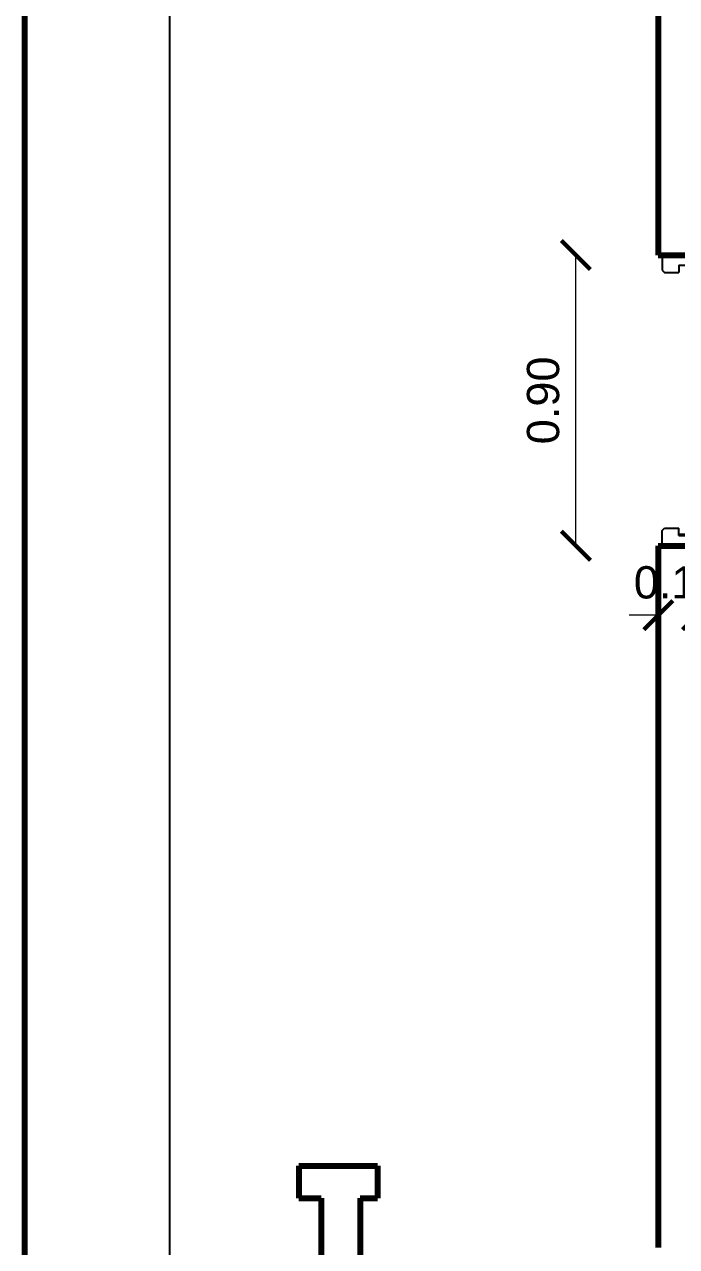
# Model space of a CAD drawing. Header units: inches. Extents: x 20.7 to 104.8, y 84.5 to 143.9.
# Drawn here: x 27.188 to 29.209, y 118.866 to 122.649 of the extents above; entities that cross this region are included whole.
import ezdxf

# ---------------------------------------------------------------- set-up
doc = ezdxf.new("R2010")
doc.units = ezdxf.units.IN
doc.header["$MEASUREMENT"] = 0
doc.linetypes.add('CONTINUA', pattern=[0])
for name, color, linetype in [('Cotas', 60, 'Continuous'), ('Linea de corte', 30, 'Continuous'), ('Puertas', 1, 'Continuous')]:
    doc.layers.add(name, color=color, linetype=linetype)
doc.layers.add('Paredes', color=5, linetype='Continuous', lineweight=80)
doc.styles.get("Standard").update_dxf_attribs({"font": 'arial.ttf'})
doc.dimstyles.new('Cotas', dxfattribs={"dimtxt": 0.1, "dimasz": 0.09, "dimexe": 0.2, "dimexo": 0.4, "dimgap": 0.05, "dimtad": 1, "dimzin": 0, "dimdsep": 46, "dimtxsty": 'Standard', "dimblk": 'ARCHTICK', "dimcen": 0.09, "dimse1": 1, "dimse2": 1, "dimclrd": 60, "dimclre": 256, "dimadec": 0, "dimazin": 0, "dimtfac": 1, "dimtix": 1, "dimtofl": 0, "dimtmove": 1, "dimatfit": 3, "dimfxl": 0, "dimtolj": 1, "dimtzin": 0, "dimlwd": 9, "dimarcsym": 0})

# ---------------------------------------------------------------- blocks, each defined once
blk = doc.blocks.new('puerta2')
at = {"layer": 'Puertas'}
for p, q in [((150.3376989566191, 38.72223843111588), (150.3376989565512, 38.61423843005426)), ((150.3376989566191, 38.72223843111588), (150.3848409565614, 38.72223843018707)), ((150.3376989566191, 38.72223843111588), (150.3376989565512, 38.61423843005426)), ((150.3376989566191, 38.72223843111588), (150.3848409565614, 38.72223843018707)), ((150.3848409565614, 38.72223843018707), (150.3916989565334, 38.71538043060052)), ((150.3848409565614, 38.72223843018707), (150.3916989565334, 38.71538043060052)), ((150.3916989565334, 38.71538043060052), (150.3916989565117, 38.67039843122657)), ((150.3916989565334, 38.71538043060052), (150.3916989565117, 38.67039843122657)), ((151.190556956672, 38.72223842996501), (151.1836989566269, 38.71538043033505)), ((151.190556956672, 38.72223842996501), (151.1836989566269, 38.71538043033505)), ((151.1836989566269, 38.71538043033505), (151.1836989566052, 38.6703984309611)), ((151.1836989566269, 38.71538043033505), (151.1836989566052, 38.6703984309611)), ((151.2376989566142, 38.72223843089887), (151.190556956672, 38.72223842996501)), ((151.2376989566142, 38.72223843089887), (151.190556956672, 38.72223842996501)), ((151.2376989566142, 38.72223843089887), (151.2376989565462, 38.61423842983726)), ((151.2376989566142, 38.72223843089887), (151.2376989565462, 38.61423842983726)), ((150.3690189565731, 38.67039843009883), (150.3690189565052, 38.61423843081337)), ((150.3690189565731, 38.67039843009883), (150.3916989565117, 38.67039843122657)), ((150.3690189565731, 38.67039843009883), (150.3690189565052, 38.61423843081337)), ((150.3690189565731, 38.67039843009883), (150.3916989565117, 38.67039843122657)), ((150.3711789565139, 38.66823843078637), (150.3711789565381, 38.61423843118688)), ((150.3733389565468, 38.66823843115985), (150.3711789565139, 38.66823843078637)), ((150.3711789565139, 38.66823843078637), (150.3711789565381, 38.61423843118688)), ((150.3733389565468, 38.66823843115985), (150.3711789565139, 38.66823843078637)), ((150.3733389565468, 38.66823843115985), (150.3733389564547, 38.61423843156037)), ((150.3733389565468, 38.66823843115985), (150.3733389564547, 38.61423843156037)), ((151.2063789566602, 38.67039843022623), (151.1836989566052, 38.6703984309611)), ((151.2063789566602, 38.67039843022623), (151.1836989566052, 38.6703984309611)), ((151.2063789566602, 38.67039843022623), (151.2063789565923, 38.61423843094077)), ((151.2063789566602, 38.67039843022623), (151.2063789565923, 38.61423843094077)), ((150.3376989565512, 38.61423843005426), (150.3690189565052, 38.61423843081337)), ((150.3376989565512, 38.61423843005426), (150.3690189565052, 38.61423843081337)), ((150.3711789565381, 38.61423843118688), (150.3733389564547, 38.61423843156037)), ((150.3711789565381, 38.61423843118688), (150.3733389564547, 38.61423843156037)), ((150.3754989565119, 38.61207843038527), (150.3754989565361, 38.60991843069932)), ((150.3754989565119, 38.61207843038527), (150.4294989565209, 38.6120784304095)), ((150.3754989565119, 38.61207843038527), (150.3754989565361, 38.60991843069932)), ((150.3754989565119, 38.61207843038527), (150.4294989565209, 38.6120784304095)), ((150.4294989565452, 38.60991843072355), (150.3754989565361, 38.60991843069932)), ((150.4294989565452, 38.60991843072355), (150.3754989565361, 38.60991843069932)), ((150.3754989564786, 38.54090643132665), (150.3754989565604, 38.60775843101334)), ((150.429498956453, 38.6077584310376), (150.3754989565604, 38.60775843101334)), ((150.3754989565604, 38.60775843101334), (150.429498956453, 38.6077584310376)), ((150.3754989564786, 38.54090643132665), (150.3754989565604, 38.60775843101334)), ((150.429498956453, 38.6077584310376), (150.3754989565604, 38.60775843101334)), ((150.3754989565604, 38.60775843101334), (150.429498956453, 38.6077584310376)), ((150.4294989565452, 38.60991843072355), (150.4294989565209, 38.6120784304095)), ((150.4294989565452, 38.60991843072355), (150.4294989565209, 38.6120784304095)), ((150.4294989564798, 38.50661643051558), (150.429498956453, 38.6077584310376)), ((150.4294989564798, 38.50661643051558), (150.429498956453, 38.6077584310376)), ((151.2376989565462, 38.61423842983726), (151.2063789565923, 38.61423843094077)), ((151.2376989565462, 38.61423842983726), (151.2063789565923, 38.61423843094077)), ((150.4082769564752, 38.54090643117374), (150.3754989564786, 38.54090643132665)), ((150.4082769564752, 38.54090643117374), (150.3754989564786, 38.54090643132665)), ((150.3823569564533, 38.53874643073107), (150.3754989565029, 38.53874642977807)), ((150.3823569564533, 38.53874643073107), (150.3754989565029, 38.53874642977807)), ((150.382356956475, 38.53188843019149), (150.3823569564533, 38.53874643073107)), ((150.382356956475, 38.53188843019149), (150.3823569564533, 38.53874643073107)), ((150.3845169562099, 38.18285905120248), (150.3845169564862, 38.53874643110458)), ((150.3845169562698, 38.2082335345485), (150.3845169564862, 38.53874643110458)), ((150.3845169564862, 38.53874643110458), (150.4061169564666, 38.53874643111428)), ((150.4061169564666, 38.53874643111428), (150.3845169564862, 38.53874643110458)), ((150.3845169562099, 38.18285905120248), (150.3845169564862, 38.53874643110458)), ((150.3845169562698, 38.2082335345485), (150.3845169564862, 38.53874643110458)), ((150.3845169564862, 38.53874643110458), (150.4061169564666, 38.53874643111428)), ((150.4061169564666, 38.53874643111428), (150.3845169564862, 38.53874643110458)), ((150.4061169564561, 38.49975843128794), (150.4061169564666, 38.53874643111428)), ((150.4061169564561, 38.49975843128794), (150.4061169564666, 38.53874643111428)), ((150.4082769564891, 38.49975842979882), (150.4082769564752, 38.54090643117374)), ((150.4082769564891, 38.49975842979882), (150.4082769564752, 38.54090643117374)), ((150.4061169564561, 38.49975843128794), (150.4052597063923, 38.4989011804029)), ((150.4061169564561, 38.49975843128794), (150.4052597063923, 38.4989011804029)), ((150.4061169564616, 38.49804392975606), (150.4052597063923, 38.4989011804029)), ((150.4061169564616, 38.49804392975606), (150.4052597063923, 38.4989011804029)), ((150.4061169561903, 38.18285905121218), (150.4061169564616, 38.49804392975606)), ((150.4061169562502, 38.20823353455819), (150.4061169564616, 38.49804392975606)), ((150.4061169561903, 38.18285905121218), (150.4061169564616, 38.49804392975606)), ((150.4061169562502, 38.20823353455819), (150.4061169564616, 38.49804392975606)), ((150.4226409564347, 38.49975843088559), (150.4082769564891, 38.49975842979882)), ((150.4226409564347, 38.49975843088559), (150.4082769564891, 38.49975842979882)), ((150.4131228001399, 38.49975843104136), (150.4131227997845, 37.89133415609845)), ((150.4131228001399, 38.49975843104136), (150.4131227997845, 37.89133415609845)), ((150.419491358878, 38.49975842979944), (150.4194913584062, 37.89133415671917)), ((150.419491358878, 38.49975842979944), (150.4194913584062, 37.89133415671917)), ((150.4226409564347, 38.49975843088559), (150.4294989564798, 38.50661643051558)), ((150.4226409564347, 38.49975843088559), (150.4294989564798, 38.50661643051558)), ((150.4258597800136, 38.50297725446709), (150.4258597796573, 37.88811533329175)), ((150.4258597800136, 38.50297725446709), (150.4258597796573, 37.88811533329175)), ((150.4277137364567, 38.50483121124245), (150.4277137359652, 37.88626137638104)), ((150.4277137364567, 38.50483121124245), (150.4277137359652, 37.88626137638104)), ((150.4294989564798, 38.50661643051558), (150.4294989560513, 37.88447615635613)), ((150.4294989564798, 38.50661643051558), (150.4294989560513, 37.88447615635613)), ((150.3845169562698, 38.2082335345485), (150.3845169559935, 37.85234615650904)), ((150.3845169562698, 38.2082335345485), (150.3845169559935, 37.85234615650904)), ((150.3845169562099, 38.18285905120248), (150.3845169559935, 37.85234615650904)), ((150.3845169562099, 38.18285905120248), (150.3845169559935, 37.85234615650904)), ((150.4061169562502, 38.20823353455819), (150.4061169560952, 37.89304865601428)), ((150.4061169562502, 38.20823353455819), (150.4061169560952, 37.89304865601428)), ((150.4061169561903, 38.18285905121218), (150.4061169560952, 37.89304865601428)), ((150.4061169561903, 38.18285905121218), (150.4061169560952, 37.89304865601428)), ((150.4061169560952, 37.89304865601428), (150.4052597060314, 37.89219140699187)), ((150.4061169560952, 37.89304865601428), (150.4052597060314, 37.89219140699187)), ((150.4061169559843, 37.89133415634507), (150.4052597060314, 37.89219140699187)), ((150.4061169559843, 37.89133415634507), (150.4052597060314, 37.89219140699187)), ((150.4061169559843, 37.89133415634507), (150.4061169559739, 37.85234615651873)), ((150.4061169559843, 37.89133415634507), (150.4061169559739, 37.85234615651873)), ((150.4082769560172, 37.89133415671855), (150.408276956031, 37.85018615534364)), ((150.4226409560792, 37.89133415594268), (150.4082769560172, 37.89133415671855)), ((150.4082769560172, 37.89133415671855), (150.408276956031, 37.85018615534364)), ((150.4226409560792, 37.89133415594268), (150.4082769560172, 37.89133415671855)), ((150.4226409560792, 37.89133415594268), (150.4294989560513, 37.88447615635613)), ((150.4226409560792, 37.89133415594268), (150.4294989560513, 37.88447615635613)), ((150.4294989560513, 37.88447615635613), (150.4294989559617, 37.78333415583411)), ((150.4294989560513, 37.88447615635613), (150.4294989559617, 37.78333415583411)), ((150.359298956038, 37.83718971472116), (150.3499772589567, 37.83945351507029)), ((150.359298956038, 37.83718971472116), (150.3499772589567, 37.83945351507029)), ((150.359298956038, 37.83718971472116), (150.3592989559542, 37.8026570428876)), ((150.359298956038, 37.83718971472116), (150.3592989559542, 37.8026570428876)), ((150.371142871141, 37.84624837931411), (150.3754989559986, 37.84624837836029)), ((150.371142871141, 37.84624837931411), (150.3754989559986, 37.84624837836029)), ((150.3823569559605, 37.85234615613555), (150.3754989560102, 37.85234615518252)), ((150.3823569559605, 37.85234615613555), (150.3754989560102, 37.85234615518252)), ((150.408276956031, 37.85018615534364), (150.3754989560344, 37.85018615549657)), ((150.3754989560344, 37.85018615549657), (150.3754989559527, 37.78333415580988)), ((150.408276956031, 37.85018615534364), (150.3754989560344, 37.85018615549657)), ((150.3754989560344, 37.85018615549657), (150.3754989559527, 37.78333415580988)), ((150.3823569560553, 37.85920415667515), (150.3823569559605, 37.85234615613555)), ((150.3823569560553, 37.85920415667515), (150.3823569559605, 37.85234615613555)), ((150.3845169559935, 37.85234615650904), (150.4061169559739, 37.85234615651873)), ((150.4061169559739, 37.85234615651873), (150.3845169559935, 37.85234615650904)), ((150.3845169559935, 37.85234615650904), (150.4061169559739, 37.85234615651873)), ((150.4061169559739, 37.85234615651873), (150.3845169559935, 37.85234615650904)), ((150.4338550408652, 37.84624837929333), (150.4294989560076, 37.84624837838452)), ((150.4338550408652, 37.84624837929333), (150.4294989560076, 37.84624837838452)), ((150.4456989559593, 37.8371897128973), (150.4568563602184, 37.83945351567991)), ((150.4456989559593, 37.8371897128973), (150.4568563602184, 37.83945351567991)), ((150.4456989559593, 37.8371897128973), (150.4456989559919, 37.80265704292637)), ((150.4456989559593, 37.8371897128973), (150.4456989559919, 37.80265704292637)), ((150.3411757297816, 37.82361636500198), (150.3382263801992, 37.82361636481385)), ((150.3411757297816, 37.82361636500198), (150.3382263801992, 37.82361636481385)), ((150.3382263801992, 37.82361636481385), (150.3382263801439, 37.81623039191818)), ((150.3382263801992, 37.82361636481385), (150.3382263801439, 37.81623039191818)), ((150.3382263801439, 37.81623039191818), (150.3411757297264, 37.81623039210631)), ((150.3382263801439, 37.81623039191818), (150.3411757297264, 37.81623039210631)), ((150.3411757297087, 37.83134246062759), (150.3411757297994, 37.80850429648069)), ((150.3411757297087, 37.83134246062759), (150.3411757297994, 37.80850429648069)), ((150.3411757297264, 37.81623039210631), (150.3411757297816, 37.82361636500198)), ((150.3411757297264, 37.81623039210631), (150.3411757297816, 37.82361636500198)), ((150.3592989559542, 37.8026570428876), (150.3499772590375, 37.8003932408868)), ((150.3592989559542, 37.8026570428876), (150.3499772590375, 37.8003932408868)), ((150.3592989560381, 37.83007694344041), (150.3653739559634, 37.83007694274465)), ((150.3592989560381, 37.83007694344041), (150.3653739559634, 37.83007694274465)), ((150.3592989559542, 37.80976981416836), (150.3653739559959, 37.8097698134726)), ((150.3592989559542, 37.80976981416836), (150.3653739559959, 37.8097698134726)), ((150.3653739559634, 37.83007694274465), (150.3653739559959, 37.8097698134726)), ((150.3653739559634, 37.83007694274465), (150.3653739559959, 37.8097698134726)), ((150.4456989559594, 37.83007694347921), (150.439623956034, 37.83007694417497)), ((150.439623956034, 37.83007694417497), (150.4396239559501, 37.80976981304025)), ((150.4456989559594, 37.83007694347921), (150.439623956034, 37.83007694417497)), ((150.439623956034, 37.83007694417497), (150.4396239559501, 37.80976981304025)), ((150.4456989559918, 37.80976981420713), (150.4396239559501, 37.80976981304025)), ((150.4456989559918, 37.80976981420713), (150.4396239559501, 37.80976981304025)), ((150.4456989559919, 37.80265704292637), (150.4568563601829, 37.80039324149642)), ((150.4456989559919, 37.80265704292637), (150.4568563601829, 37.80039324149642)), ((150.4656578894565, 37.83134246008605), (150.4656578894309, 37.80850429780179)), ((150.4656578894565, 37.83134246008605), (150.4656578894309, 37.80850429780179)), ((150.3711428710483, 37.7935983783542), (150.3754989560223, 37.79359837926302)), ((150.3711428710483, 37.7935983783542), (150.3754989560223, 37.79359837926302)), ((150.4294989559617, 37.78333415583411), (150.3754989559527, 37.78333415580988)), ((150.3754989559527, 37.78333415580988), (150.4294989559617, 37.78333415583411)), ((150.4294989559617, 37.78333415583411), (150.3754989559527, 37.78333415580988)), ((150.3754989559527, 37.78333415580988), (150.4294989559617, 37.78333415583411)), ((150.4338550408889, 37.79359837833343), (150.4294989560313, 37.79359837928725)), ((150.4338550408889, 37.79359837833343), (150.4294989560313, 37.79359837928725))]:
    blk.add_line(p, q, dxfattribs=at)
at = {"layer": 'Puertas', "extrusion": (0, 0, -0.9999999999999999)}
blk.add_ellipse((150.373338956479, 38.61207843001178), major_axis=(0.001527350648308001, 0.001527350648308002), ratio=0.9999999999767395, start_param=-1.570796326554149, end_param=4.712388980625438, dxfattribs=at)
blk.add_ellipse((150.373338956479, 38.61207843001178), major_axis=(0.001527350648308001, 0.001527350648308002), ratio=0.9999999999767395, start_param=-1.570796326554149, end_param=4.712388980625438, dxfattribs=at)
at = {"layer": 'Puertas', "extrusion": (0, 0, -1)}
for centre, major_axis, ratio, start_param, end_param in [((150.3769181847156, 38.61113249054717), (-0.58652144871602, 0.5865214487160199), 0.9999999999999403, 2.352449978641211, 3.863557218504373), ((150.3823569564533, 38.53874643073107), (0.004849338308332562, 0.004849338308332563), 0.9999999999942492, 2.356194490841163, 3.926990817645954), ((150.3823569564533, 38.53874643073107), (0.004849338308332562, 0.004849338308332563), 0.9999999999942492, 2.356194490841163, 3.926990817645954), ((150.3493138688595, 37.83134245987094), (0.00575453332861223, 0.005754533328612231), 0.9999999999948769, 3.92699081764332, 5.579393892327413), ((150.3493138688595, 37.83134245987094), (0.00575453332861223, 0.005754533328612231), 0.9999999999948769, 3.92699081764332, 5.579393892327413), ((150.3454666295598, 37.84629328616255), (-0.01815587231763262, 0.01815587231763261), 0.9999999999995853, 2.357943461526905, 3.039769674775514), ((150.3454666295598, 37.84629328616255), (-0.01815587231763262, 0.01815587231763261), 0.9999999999995853, 2.357943461526905, 3.039769674775514), ((150.3823569559605, 37.85234615613555), (-0.004849338308320128, 0.004849338308320127), 0.9999999999993776, 5.497787144437664, 7.068583471238364), ((150.3823569559605, 37.85234615613555), (-0.004849338308320128, 0.004849338308320127), 0.9999999999993776, 5.497787144437664, 7.068583471238364), ((150.4595312825093, 37.84629328546882), (-0.01815587231766264, 0.01815587231766264), 0.9999999999975573, 4.814211960656692, 5.496038173771555), ((150.4595312825093, 37.84629328546882), (-0.01815587231766264, 0.01815587231766264), 0.9999999999975573, 4.814211960656692, 5.496038173771555), ((150.4575197503056, 37.83134246084267), (-0.005754533328605528, 0.005754533328605528), 0.9999999999994889, 0.7037914162778904, 2.356194490846043), ((150.4575197503056, 37.83134246084267), (-0.005754533328605528, 0.005754533328605528), 0.9999999999994889, 0.7037914162778904, 2.356194490846043), ((150.3493138688339, 37.80850429758668), (-0.005754533328589555, 0.005754533328589554), 0.9999999999993721, 3.845384069867563, 5.49778714443927), ((150.3493138688339, 37.80850429758668), (-0.005754533328589555, 0.005754533328589554), 0.9999999999993721, 3.845384069867563, 5.49778714443927), ((150.3454666295206, 37.79355347217871), (-0.01815587231764991, 0.01815587231764991), 0.9999999999982497, 1.672619307066969, 2.354445520181), ((150.3454666295206, 37.79355347217871), (-0.01815587231764991, 0.01815587231764991), 0.9999999999982497, 1.672619307066969, 2.354445520181), ((150.4595312824701, 37.79355347148503), (-0.01815587231756552, 0.01815587231756551), 0.9999999999990699, 5.499536115114926, 6.181362328365851), ((150.4595312824701, 37.79355347148503), (-0.01815587231756552, 0.01815587231756551), 0.9999999999990699, 5.499536115114926, 6.181362328365851), ((150.45751975028, 37.80850429669581), (-0.005754533328603435, 0.005754533328603434), 0.9999999999983523, 2.356194490849403, 4.00859756552886), ((150.45751975028, 37.80850429669581), (-0.005754533328603435, 0.005754533328603434), 0.9999999999983523, 2.356194490849403, 4.00859756552886)]:
    blk.add_ellipse(centre, major_axis=major_axis, ratio=ratio, start_param=start_param, end_param=end_param, dxfattribs=at)
blk = doc.blocks.new('_ArchTick')
at = {"color": 0, "linetype": 'ByBlock', "const_width": 0.15}
blk.add_lwpolyline([(-0.5, -0.5), (0.5, 0.5)], dxfattribs=at)
blk = doc.blocks.new('*D262')
at = {"layer": 'Cotas', "color": 60, "linetype": 'CONTINUA', "lineweight": 9, "transparency": 16777216}
blk.add_line((28.89652820944161, 121.0352077933319), (28.89652820944161, 121.9352077933319), dxfattribs=at)
at = {"layer": 'Defpoints', "color": 0, "transparency": 16777216}
for p in [(28.88966062213791, 121.9352077933319), (28.89652820944161, 121.9352077933319), (28.88966062213792, 121.0352077933319)]:
    blk.add_point(p, dxfattribs=at)
at = {"layer": 'Cotas', "color": 60, "lineweight": 9, "transparency": 16777216, "xscale": 0.09, "yscale": 0.09, "zscale": 0.09}
for p, rotation in [((28.89652820944161, 121.9352077933319), 90), ((28.89652820944161, 121.0352077933319), 270)]:
    blk.add_blockref('_ArchTick', p, dxfattribs=dict(at, rotation=rotation))
at = {"layer": 'Cotas', "color": 0, "transparency": 16777216, "insert": (28.79547091066942, 121.4852077933319), "char_height": 0.1, "attachment_point": 5, "rotation": 90}
blk.add_mtext('\\A1;0.90', dxfattribs=at)
blk = doc.blocks.new('*D399')
at = {"layer": 'Cotas', "color": 60, "linetype": 'CONTINUA', "lineweight": 9, "transparency": 16777216}
for p, q in [((29.15195770037072, 120.8202160939041), (29.06195770037072, 120.8202160939041)), ((29.27195770037072, 120.8202160939041), (29.36195770037072, 120.8202160939041))]:
    blk.add_line(p, q, dxfattribs=at)
at = {"layer": 'Defpoints', "color": 0, "transparency": 16777216}
for p in [(29.15195770037072, 120.8202160939041), (29.15195770037072, 120.8202160939041), (29.27195770037072, 120.8202160939041)]:
    blk.add_point(p, dxfattribs=at)
at = {"layer": 'Cotas', "color": 60, "lineweight": 9, "transparency": 16777216, "xscale": 0.09, "yscale": 0.09, "zscale": 0.09}
blk.add_blockref('_ArchTick', (29.15195770037072, 120.8202160939041), dxfattribs=at)
at = {"layer": 'Cotas', "color": 60, "lineweight": 9, "transparency": 16777216, "xscale": 0.09, "yscale": 0.09, "zscale": 0.09, "rotation": 180}
blk.add_blockref('_ArchTick', (29.27195770037072, 120.8202160939041), dxfattribs=at)
at = {"layer": 'Cotas', "color": 0, "transparency": 16777216, "insert": (29.21195770037072, 120.9212733926763), "char_height": 0.1, "attachment_point": 5}
blk.add_mtext('\\A1;0.12', dxfattribs=at)

msp = doc.modelspace()

# ---------------------------------------------------------------- linework, layer by layer
at = {"layer": 'Linea de corte'}
msp.add_line((27.63774491560758, 141.1711326138387), (27.63774491560758, 106.7211326138387), dxfattribs=at)
at = {"layer": 'Paredes'}
for p, q in [((27.1877449156076, 129.3830599901558), (27.1877449156076, 114.5039886147915)), ((29.15195770037073, 122.7852077933319), (29.15195770037072, 121.9352077933319)), ((29.15195770037072, 121.9352077933319), (31.49967837203143, 121.9352077933319)), ((29.15195770037072, 121.0352077933319), (29.15195770037072, 118.8625478319091)), ((29.15195770037072, 121.0352077933319), (29.27195770037072, 121.0352077933319)), ((28.03774491560759, 119.115504326791), (28.03774491560759, 119.0155043267909)), ((28.03774491560759, 119.115504326791), (28.28195770037071, 119.115504326791)), ((28.28195770037073, 119.115504326791), (28.28195770037071, 119.015504326791)), ((28.0377449156076, 119.0155043267909), (28.1077449156076, 119.015504326791)), ((28.1077449156076, 119.015504326791), (28.1077449156076, 116.8918274861593)), ((28.22774491560759, 119.015504326791), (28.2277449156076, 116.772278367086)), ((28.22774491560757, 119.015504326791), (28.28195770037071, 119.015504326791))]:
    msp.add_line(p, q, dxfattribs=at)

# ---------------------------------------------------------------- block references
at = {"layer": 'Puertas', "rotation": 90}
msp.add_blockref('puerta2', (67.88619613020796, -29.30249116321928), dxfattribs=at)

# ---------------------------------------------------------------- dimensions: what is measured, and where the dimension line sits
at = {"layer": 'Cotas'}
dim = msp.add_linear_dim(base=(28.89652820944161, 121.9352077933319), p1=(28.88966062213792, 121.0352077933319), p2=(28.88966062213791, 121.9352077933319), angle=270, dimstyle='Cotas', dxfattribs=at)
dim.commit()
dim.dimension.update_dxf_attribs({"geometry": '*D262', "text_midpoint": (28.79547091066942, 121.4852077933319)})
dim = msp.add_linear_dim(base=(29.15195770037072, 120.8202160939041), p1=(29.27195770037072, 120.8202160939041), p2=(29.15195770037072, 120.8202160939041), dimstyle='Cotas', dxfattribs=at)
dim.commit()
dim.dimension.update_dxf_attribs({"geometry": '*D399', "text_midpoint": (29.21195770037072, 120.9212733926763)})

doc.saveas('drawing.dxf')
